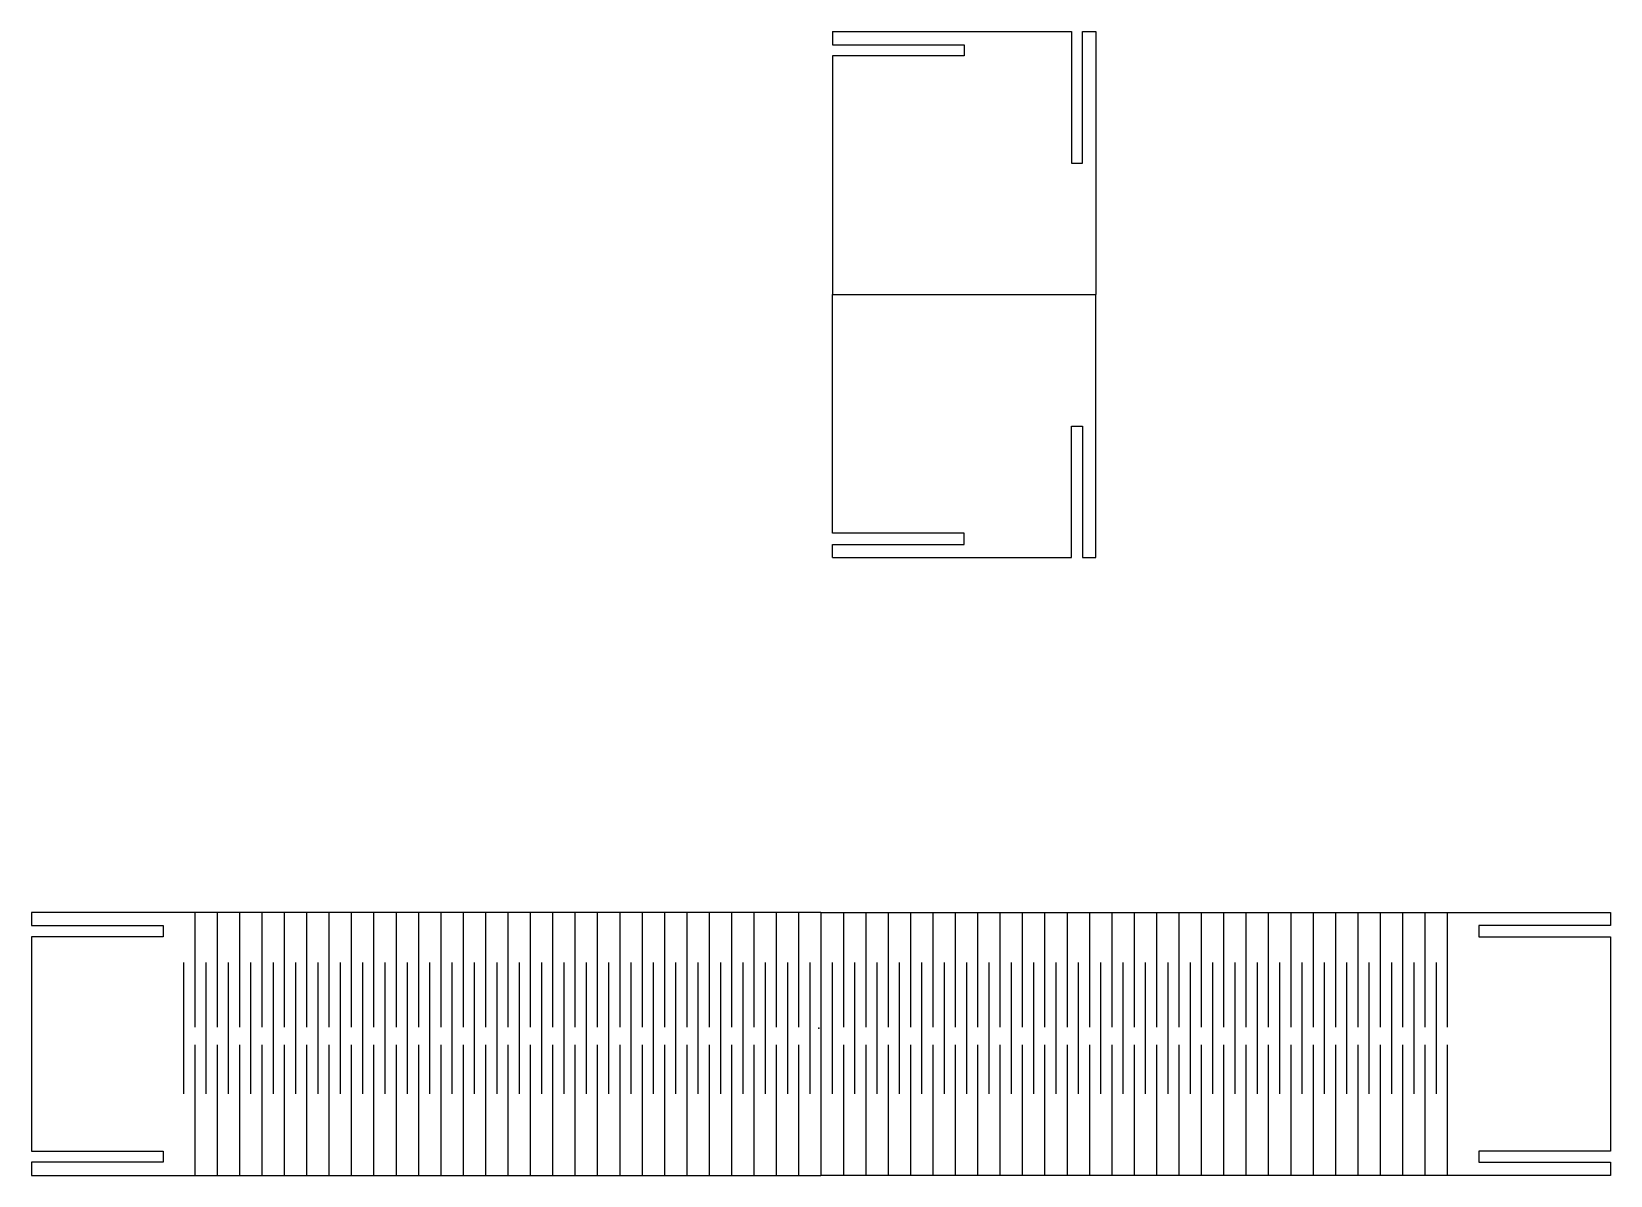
# Model space of a CAD drawing. Header units: centimetres. Extents: x -12 to 12, y -2.2 to 15.2.
import ezdxf

# ---------------------------------------------------------------- set-up
doc = ezdxf.new("R2010")
doc.units = ezdxf.units.CM
doc.header["$MEASUREMENT"] = 0
for name, color, linetype in [('Construction Kit v5_Largo con cortes', 7, 'Continuous'), ('Construction Kit v5_Short', 7, 'Continuous'), ('Construction Kit v5_Sketch3', 7, 'Continuous')]:
    doc.layers.add(name, color=color, linetype=linetype)

msp = doc.modelspace()

# ---------------------------------------------------------------- linework, layer by layer
at = {"layer": 'Construction Kit v5_Largo con cortes'}
for p, q in [((0.034, 1.761), (-11.966, 1.761)), ((-11.966, 1.761), (-11.966, 1.561)), ((-9.486, 1.761), (-9.486, 0.018)), ((-9.146, 1.761), (-9.146, 0.018)), ((-8.806, 1.761), (-8.806, 0.018)), ((-8.466, 1.761), (-8.466, 0.018)), ((-8.126, 1.761), (-8.126, 0.018)), ((-7.786, 1.761), (-7.786, 0.018)), ((-7.446, 1.761), (-7.446, 0.018)), ((-7.106, 1.761), (-7.106, 0.018)), ((-6.766, 1.761), (-6.766, 0.018)), ((-6.426, 1.761), (-6.426, 0.018)), ((-6.086, 1.761), (-6.086, 0.018)), ((-5.746, 1.761), (-5.746, 0.018)), ((-5.406, 1.761), (-5.406, 0.018)), ((-5.066, 1.761), (-5.066, 0.018)), ((-4.726, 1.761), (-4.726, 0.018)), ((-4.386, 1.761), (-4.386, 0.018)), ((-4.046, 1.761), (-4.046, 0.018)), ((-3.706, 1.761), (-3.706, 0.018)), ((-3.366, 1.761), (-3.366, 0.018)), ((-3.026, 1.761), (-3.026, 0.018)), ((-2.686, 1.761), (-2.686, 0.018)), ((-2.346, 1.761), (-2.346, 0.018)), ((-2.006, 1.761), (-2.006, 0.018)), ((-1.666, 1.761), (-1.666, 0.018)), ((-1.326, 1.761), (-1.326, 0.018)), ((-0.986, 1.761), (-0.986, 0.018)), ((-0.646, 1.761), (-0.646, 0.018)), ((-0.306, 1.761), (-0.306, 0.018)), ((0.034, 1.761), (0.034, 0.018)), ((0.034, 1.761), (0.034, -2.239)), ((0.034, 1.761), (12.034, 1.761)), ((0.374, 1.761), (0.374, 0.018)), ((0.714, 1.761), (0.714, 0.018)), ((1.054, 1.761), (1.054, 0.018)), ((1.394, 1.761), (1.394, 0.018)), ((1.734, 1.761), (1.734, 0.018)), ((2.074, 1.761), (2.074, 0.018)), ((2.414, 1.761), (2.414, 0.018)), ((2.754, 1.761), (2.754, 0.018)), ((3.094, 1.761), (3.094, 0.018)), ((3.434, 1.761), (3.434, 0.018)), ((3.774, 1.761), (3.774, 0.018)), ((4.114, 1.761), (4.114, 0.018)), ((4.454, 1.761), (4.454, 0.018)), ((4.794, 1.761), (4.794, 0.018)), ((5.134, 1.761), (5.134, 0.018)), ((5.474, 1.761), (5.474, 0.018)), ((5.814, 1.761), (5.814, 0.018)), ((6.154, 1.761), (6.154, 0.018)), ((6.494, 1.761), (6.494, 0.018)), ((6.834, 1.761), (6.834, 0.018)), ((7.174, 1.761), (7.174, 0.018)), ((7.514, 1.761), (7.514, 0.018)), ((7.854, 1.761), (7.854, 0.018)), ((8.194, 1.761), (8.194, 0.018)), ((8.534, 1.761), (8.534, 0.018)), ((8.874, 1.761), (8.874, 0.018)), ((9.214, 1.761), (9.214, 0.018)), ((9.554, 1.761), (9.554, 0.018)), ((12.034, 1.761), (12.034, 1.561)), ((-11.966, 1.561), (-9.966, 1.561)), ((-9.966, 1.561), (-9.966, 1.391)), ((10.034, 1.561), (10.034, 1.391)), ((12.034, 1.561), (10.034, 1.561)), ((-11.966, 1.391), (-11.966, -1.869)), ((-9.966, 1.391), (-11.966, 1.391)), ((10.034, 1.391), (12.034, 1.391)), ((12.034, 1.391), (12.034, -1.869)), ((-9.656, 1), (-9.656, -1)), ((-9.316, 1), (-9.316, -1)), ((-8.976, 1), (-8.976, -1)), ((-8.636, 1), (-8.636, -1)), ((-8.296, 1), (-8.296, -1)), ((-7.956, 1), (-7.956, -1)), ((-7.616, 1), (-7.616, -1)), ((-7.276, 1), (-7.276, -1)), ((-6.936, 1), (-6.936, -1)), ((-6.596, 1), (-6.596, -1)), ((-6.256, 1), (-6.256, -1)), ((-5.916, 1), (-5.916, -1)), ((-5.576, 1), (-5.576, -1)), ((-5.236, 1), (-5.236, -1)), ((-4.896, 1), (-4.896, -1)), ((-4.556, 1), (-4.556, -1)), ((-4.216, 1), (-4.216, -1)), ((-3.876, 1), (-3.876, -1)), ((-3.536, 1), (-3.536, -1)), ((-3.196, 1), (-3.196, -1)), ((-2.856, 1), (-2.856, -1)), ((-2.516, 1), (-2.516, -1)), ((-2.176, 1), (-2.176, -1)), ((-1.836, 1), (-1.836, -1)), ((-1.496, 1), (-1.496, -1)), ((-1.156, 1), (-1.156, -1)), ((-0.816, 1), (-0.816, -1)), ((-0.476, 1), (-0.476, -1)), ((-0.136, 1), (-0.136, -1)), ((0.204, 1), (0.204, -1)), ((0.544, 1), (0.544, -1)), ((0.884, 1), (0.884, -1)), ((1.224, 1), (1.224, -1)), ((1.564, 1), (1.564, -1)), ((1.904, 1), (1.904, -1)), ((2.244, 1), (2.244, -1)), ((2.584, 1), (2.584, -1)), ((2.924, 1), (2.924, -1)), ((3.264, 1), (3.264, -1)), ((3.604, 1), (3.604, -1)), ((3.944, 1), (3.944, -1)), ((4.284, 1), (4.284, -1)), ((4.624, 1), (4.624, -1)), ((4.964, 1), (4.964, -1)), ((5.304, 1), (5.304, -1)), ((5.644, 1), (5.644, -1)), ((5.984, 1), (5.984, -1)), ((6.324, 1), (6.324, -1)), ((6.664, 1), (6.664, -1)), ((7.004, 1), (7.004, -1)), ((7.344, 1), (7.344, -1)), ((7.684, 1), (7.684, -1)), ((8.024, 1), (8.024, -1)), ((8.364, 1), (8.364, -1)), ((8.704, 1), (8.704, -1)), ((9.044, 1), (9.044, -1)), ((9.384, 1), (9.384, -1)), ((-9.486, -0.252), (-9.486, -2.239)), ((-9.146, -0.252), (-9.146, -2.239)), ((-8.806, -0.252), (-8.806, -2.239)), ((-8.466, -0.252), (-8.466, -2.239)), ((-8.126, -0.252), (-8.126, -2.239)), ((-7.786, -0.252), (-7.786, -2.239)), ((-7.446, -0.252), (-7.446, -2.239)), ((-7.106, -0.252), (-7.106, -2.239)), ((-6.766, -0.252), (-6.766, -2.239)), ((-6.426, -0.252), (-6.426, -2.239)), ((-6.086, -0.252), (-6.086, -2.239)), ((-5.746, -0.252), (-5.746, -2.239)), ((-5.406, -0.252), (-5.406, -2.239)), ((-5.066, -0.252), (-5.066, -2.239)), ((-4.726, -0.252), (-4.726, -2.239)), ((-4.386, -0.252), (-4.386, -2.239)), ((-4.046, -0.252), (-4.046, -2.239)), ((-3.706, -0.252), (-3.706, -2.239)), ((-3.366, -0.252), (-3.366, -2.239)), ((-3.026, -0.252), (-3.026, -2.239)), ((-2.686, -0.252), (-2.686, -2.239)), ((-2.346, -0.252), (-2.346, -2.239)), ((-2.006, -0.252), (-2.006, -2.239)), ((-1.666, -0.252), (-1.666, -2.239)), ((-1.326, -0.252), (-1.326, -2.239)), ((-0.986, -0.252), (-0.986, -2.239)), ((-0.646, -0.252), (-0.646, -2.239)), ((-0.306, -0.252), (-0.306, -2.239)), ((0.034, -0.252), (0.034, -2.239)), ((0.374, -0.252), (0.374, -2.239)), ((0.714, -0.252), (0.714, -2.239)), ((1.054, -0.252), (1.054, -2.239)), ((1.394, -0.252), (1.394, -2.239)), ((1.734, -0.252), (1.734, -2.239)), ((2.074, -0.252), (2.074, -2.239)), ((2.414, -0.252), (2.414, -2.239)), ((2.754, -0.252), (2.754, -2.239)), ((3.094, -0.252), (3.094, -2.239)), ((3.434, -0.252), (3.434, -2.239)), ((3.774, -0.252), (3.774, -2.239)), ((4.114, -0.252), (4.114, -2.239)), ((4.454, -0.252), (4.454, -2.239)), ((4.794, -0.252), (4.794, -2.239)), ((5.134, -0.252), (5.134, -2.239)), ((5.474, -0.252), (5.474, -2.239)), ((5.814, -0.252), (5.814, -2.239)), ((6.154, -0.252), (6.154, -2.239)), ((6.494, -0.252), (6.494, -2.239)), ((6.834, -0.252), (6.834, -2.239)), ((7.174, -0.252), (7.174, -2.239)), ((7.514, -0.252), (7.514, -2.239)), ((7.854, -0.252), (7.854, -2.239)), ((8.194, -0.252), (8.194, -2.239)), ((8.534, -0.252), (8.534, -2.239)), ((8.874, -0.252), (8.874, -2.239)), ((9.214, -0.252), (9.214, -2.239)), ((9.554, -0.252), (9.554, -2.239)), ((-11.966, -1.869), (-9.966, -1.869)), ((-9.966, -1.869), (-9.966, -2.039)), ((12.034, -1.869), (10.034, -1.869)), ((10.034, -1.869), (10.034, -2.039)), ((-11.966, -2.039), (-11.966, -2.239)), ((-9.966, -2.039), (-11.966, -2.039)), ((10.034, -2.039), (12.034, -2.039)), ((12.034, -2.039), (12.034, -2.239)), ((-11.966, -2.239), (0.034, -2.239)), ((12.034, -2.239), (0.034, -2.239))]:
    msp.add_line(p, q, dxfattribs=at)
msp.add_point((0, 0), dxfattribs=at)
at = {"layer": 'Construction Kit v5_Short'}
for p, q in [((0.21, 15.158), (0.21, 14.958)), ((0.21, 15.158), (3.84, 15.158)), ((3.84, 15.158), (3.84, 13.158)), ((4.01, 15.158), (4.21, 15.158)), ((4.01, 13.158), (4.01, 15.158)), ((4.21, 15.158), (4.21, 11.158)), ((0.21, 14.958), (2.21, 14.958)), ((2.21, 14.958), (2.21, 14.788)), ((0.21, 14.788), (0.21, 11.158)), ((2.21, 14.788), (0.21, 14.788)), ((3.84, 13.158), (4.01, 13.158)), ((0.21, 7.528), (0.21, 11.158)), ((0.21, 11.158), (4.21, 11.158)), ((4.21, 7.158), (4.21, 11.158)), ((3.84, 9.158), (4.01, 9.158)), ((3.84, 7.158), (3.84, 9.158)), ((4.01, 9.158), (4.01, 7.158)), ((2.21, 7.528), (0.21, 7.528)), ((2.21, 7.358), (2.21, 7.528)), ((0.21, 7.358), (2.21, 7.358)), ((0.21, 7.158), (0.21, 7.358)), ((0.21, 7.158), (3.84, 7.158)), ((4.01, 7.158), (4.21, 7.158))]:
    msp.add_line(p, q, dxfattribs=at)
msp.add_point((0, 0), dxfattribs=at)
at = {"layer": 'Construction Kit v5_Sketch3'}
msp.add_point((0, 0), dxfattribs=at)

doc.saveas('drawing.dxf')
